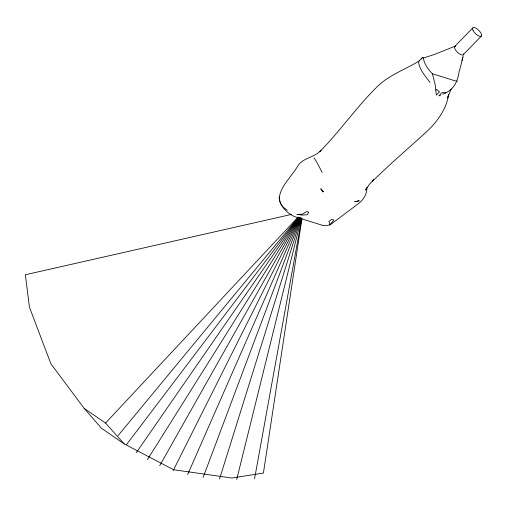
<?xml version="1.0" encoding="UTF-8"?>
<svg xmlns="http://www.w3.org/2000/svg" width="507" height="507" viewBox="0 0 507 507"><rect width="100%" height="100%" fill="white"/><g stroke="black" fill="none" stroke-linecap="round" stroke-linejoin="round"><path stroke-width="0.76" d="M301.912 218.853L263.418 473.075L231.87 478.012L173.609 469.742L124.164 443.904L101.609 428.371L84.149 408.344L50.896 363.792L29.444 307.172L25.35 274.762L291.405 214.436M455.102 46.175L434.277 54.528L423.656 57.925L423.573 58.381A20.267 7.941 44.3 0 0 431.679 73.052L432.401 73.756L457.029 81.45L457.111 80.993M254.565 478.817L301.849 218.035M462.314 59.693L462.181 60.187L462.416 59.034L459.57 70.562M462.181 60.187L463.271 55.7M236.712 479.483L301.456 217.947M459.215 70.866C457.745 81.583 454.031 90.151 442.725 94.175M462.707 58.197L462.853 57.646M219.531 479.007L300.854 218.606M366.143 188.686L365.636 190.15L369.394 184.269L373.722 179.827L372.36 181.202L392.399 162.392L424.334 133.835C435.988 123.353 446.217 110.38 448.695 94.486L447.504 98.022L451.173 89.029M203.142 477.379L300.474 218.466M187.634 474.615L300.436 217.604M173.115 470.73L300.138 217.471M279.332 196.957L279.129 197.324C279.585 205.95 286.93 213.079 294.459 216.565L322.363 225.279M159.661 465.756L299.479 218.004M147.366 459.716L299.193 217.839M136.301 452.643L298.921 217.668M126.528 444.588L298.674 217.49M329.791 224.95L333.942 219.987L331.793 219.442L328.859 221.464L330.234 224.778L325.798 225.672L322.648 225.349M118.118 435.602L298.439 217.3M84.149 408.344L105.538 423.072L298.122 217.002M421.089 59.008L422.325 57.716L423.656 57.925M422.325 57.716L418.49 61.651C419.308 69.687 425.411 76.094 429.955 82.407M454.627 46.562L472.727 27.986M463.373 54.534L481.473 35.959M435.995 90.107L436.597 89.486L439.499 91.887L436.331 95.132L435.126 84.422L432.401 73.756M445.336 93.022L445.938 92.401L441.977 92.661L438.809 95.905L440.767 95.043M330.234 224.778L357.79 204.106C363.266 200.252 367.334 193.947 366.922 187.064M419.302 60.84C405.277 69.662 388.92 74.871 377.043 86.887C356.402 107.066 340.146 131.167 319.771 151.606L321.007 150.357C314.334 157.88 302.292 157.544 297.222 166.866C290.397 178.895 267.588 197.939 287.33 210.24M105.538 423.072L124.164 443.904M463.55 53.875A5.938 2.326 44.3 0 1 457.181 52.018A5.938 2.326 44.3 0 1 455.837 46.086M314.029 157.823A19.912 1.47 64 0 1 322.141 172.494M297.039 214.41L302.343 214.182L306.824 211.52L308.788 212.256L307.337 214.74L302.292 215.088L297.039 214.41M354.799 201.729L359.229 200.626L359.019 201.032L354.799 201.729M323.377 191.456L322.61 191.95L321.108 188.718L320.614 189.035L323.377 191.456M473.12 30.578A5.938 2.326 44.3 0 0 480.997 36.346A5.938 2.326 44.3 0 0 477.182 29A5.938 2.326 44.3 0 0 473.12 30.578"/></g></svg>
